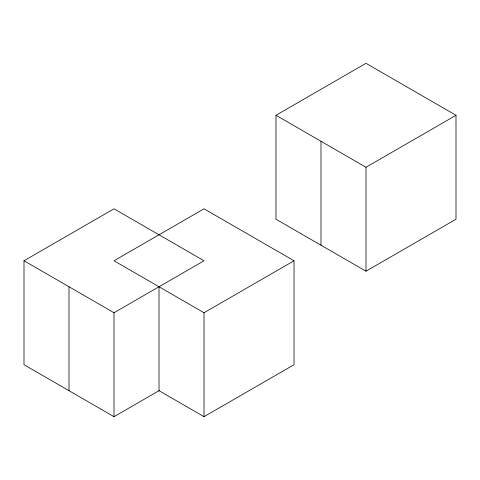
<?xml version="1.0" encoding="UTF-8"?>
<svg xmlns="http://www.w3.org/2000/svg" width="480" height="480" viewBox="0 0 480 480"><rect width="100%" height="100%" fill="white"/><g stroke="black" fill="none" stroke-linecap="round" stroke-linejoin="round"><path stroke-width="0.72" d="M24 260.772L114.012 208.806L204.018 260.772L114.012 312.738L24 260.772L24 364.71L114.012 416.676L159.336 390.504M275.982 115.29L365.988 63.324L456 115.29L456 219.228L365.988 271.194L275.982 219.228L275.982 115.29L365.988 167.262L456 115.29M294.03 260.772L204.018 208.806L114.012 260.772L204.018 312.738L294.03 260.772L294.03 364.71L204.018 416.676L159.012 390.69L159.012 286.758M365.988 167.262L365.988 271.194M320.988 141.276L320.988 245.208M204.018 312.738L204.018 416.676M114.012 312.738L114.012 416.676M69.006 286.758L69.006 390.69"/></g></svg>
